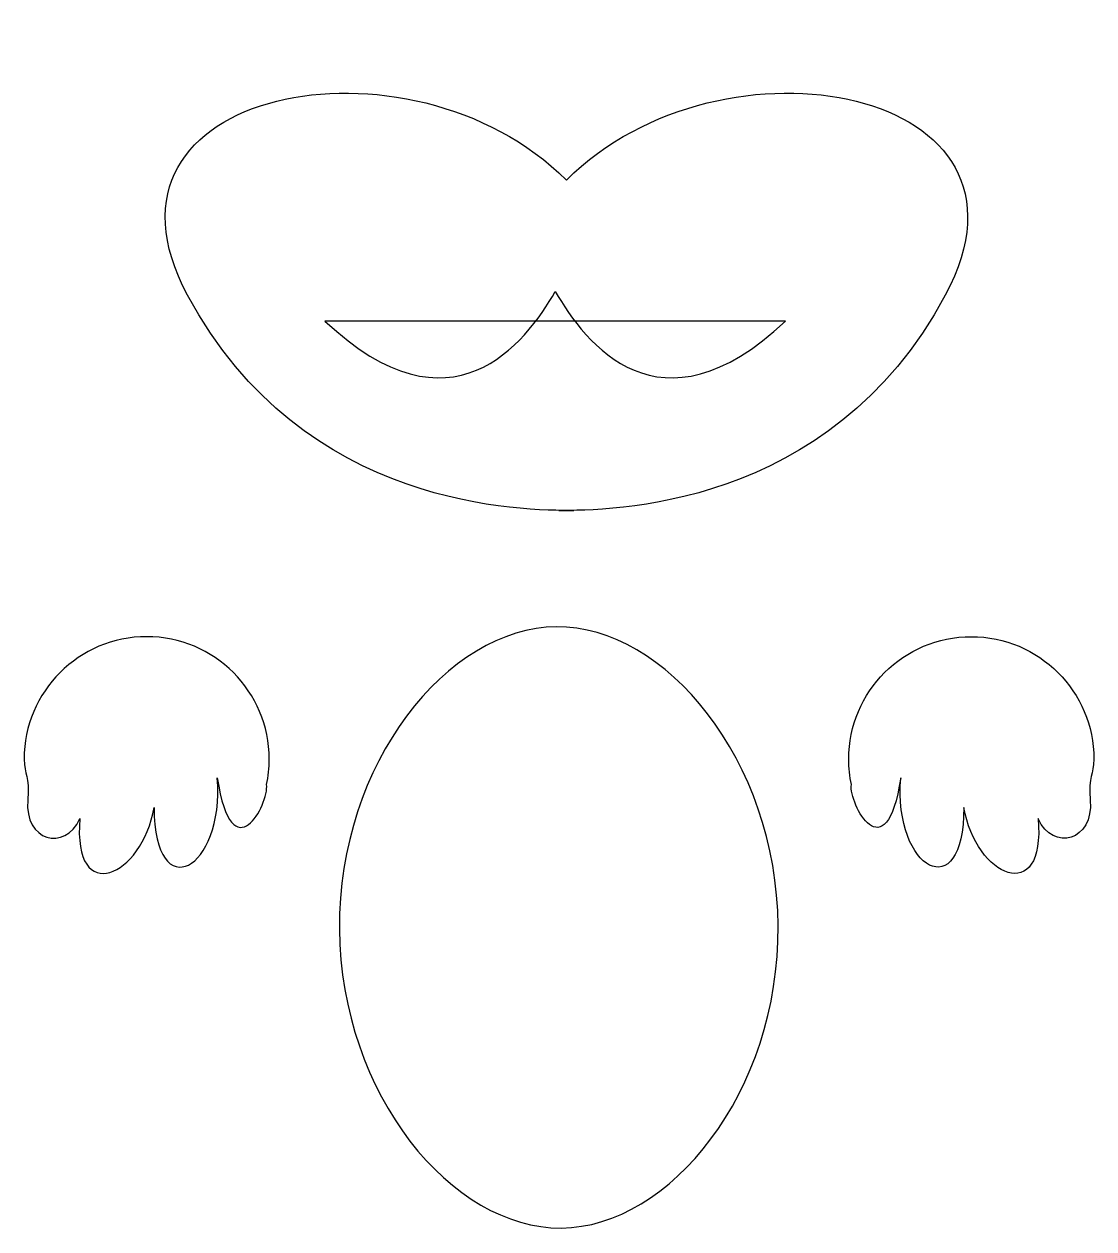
# Model space of a CAD drawing. Header units: centimetres. Extents: x -5.4 to 5.4, y -5.8 to 6.5.
import ezdxf

# ---------------------------------------------------------------- set-up
doc = ezdxf.new("R2010")
doc.units = ezdxf.units.CM
doc.header["$MEASUREMENT"] = 0
doc.layers.add('Camada 1', color=7, linetype='Continuous')

msp = doc.modelspace()

# ---------------------------------------------------------------- linework, layer by layer
at = {"layer": 'Camada 1'}
for points, knots in [([(-0.00008, 1.52826), (0.49125, 1.52826), (2.75225, 1.52019), (3.93091, 3.72049), (3.93091, 3.72049), (5.06483, 5.83721), (1.66306, 6.4798), (0.07553, 4.8923), (0.07553, 4.8923), (-1.51197, 6.4798), (-4.91374, 5.83721), (-3.77982, 3.72049), (-3.77982, 3.72049), (-2.6011, 1.52019), (-0.34021, 1.52826), (0.1512, 1.52826), (0.1512, 1.52826), (0.1512, 1.52826), (-0.00008, 1.52826), (-0.00008, 1.52826)], [0, 0, 0, 0, 0.16666667, 0.16666667, 0.16666667, 0.16666667, 0.33333333, 0.33333333, 0.33333333, 0.33333333, 0.5, 0.5, 0.5, 0.5, 0.66666667, 0.66666667, 0.66666667, 0.66666667, 1, 1, 1, 1]), ([(2.30553, 3.45596), (1.02048, 2.24639), (0.26445, 3.22919), (-0.03783, 3.75838), (-0.03783, 3.75838), (-0.3402, 3.22919), (-1.09614, 2.24639), (-2.38127, 3.45596), (-2.38127, 3.45596), (-2.38127, 3.45596), (2.30553, 3.45596), (2.30553, 3.45596)], [0, 0, 0, 0, 0.25, 0.25, 0.25, 0.25, 0.5, 0.5, 0.5, 0.5, 1, 1, 1, 1]), ([(2.30553, 3.45596), (2.30553, 3.45596), (2.30553, 3.45596), (2.30553, 3.45596), (2.30553, 3.45596), (2.30553, 3.45596), (2.30553, 3.45596), (2.30553, 3.45596)], [0, 0, 0, 0, 0.33333333, 0.33333333, 0.33333333, 0.33333333, 1, 1, 1, 1]), ([(-2.23393, -2.73296), (-2.24721, -1.0428), (-1.1335, 0.33417), (-0.02614, 0.34314), (-0.02614, 0.34314), (1.08111, 0.35166), (2.21647, -1.01126), (2.22964, -2.70153), (2.22964, -2.70153), (2.24295, -4.39169), (1.12926, -5.76869), (0.02193, -5.77744), (0.02193, -5.77744), (-1.08537, -5.78628), (-2.22065, -4.42333), (-2.23393, -2.73296)], [0, 0, 0, 0, 0.2, 0.2, 0.2, 0.2, 0.4, 0.4, 0.4, 0.4, 0.6, 0.6, 0.6, 0.6, 1, 1, 1, 1]), ([(-5.40509, -1.41994), (-5.38223, -1.1688), (-5.4429, -1.16771), (-5.4429, -1.00415), (-5.4429, -1.00415), (-5.4429, -0.31525), (-4.88447, 0.2432), (-4.19557, 0.2432), (-4.19557, 0.2432), (-3.50667, 0.2432), (-2.94824, -0.31523), (-2.94824, -1.00415), (-2.94824, -1.00415), (-2.94824, -1.09294), (-2.95755, -1.17954), (-2.9752, -1.26304), (-2.9752, -1.26304), (-2.94824, -1.45769), (-3.3262, -2.17593), (-3.47738, -1.19314), (-3.47738, -1.19314), (-3.40181, -2.13805), (-4.11992, -2.51611), (-4.11992, -1.49559), (-4.11992, -1.49559), (-4.23824, -2.20108), (-4.95148, -2.51611), (-4.87591, -1.60896), (-4.87591, -1.60896), (-5.02708, -1.94916), (-5.4429, -1.83576), (-5.40509, -1.41994)], [0, 0, 0, 0, 0.11111111, 0.11111111, 0.11111111, 0.11111111, 0.22222222, 0.22222222, 0.22222222, 0.22222222, 0.33333333, 0.33333333, 0.33333333, 0.33333333, 0.44444444, 0.44444444, 0.44444444, 0.44444444, 0.55555556, 0.55555556, 0.55555556, 0.55555556, 0.66666667, 0.66666667, 0.66666667, 0.66666667, 0.77777778, 0.77777778, 0.77777778, 0.77777778, 1, 1, 1, 1]), ([(5.40501, -1.41994), (5.3822, -1.1688), (5.4429, -1.16771), (5.4429, -1.00415), (5.4429, -1.00415), (5.4429, -0.31525), (4.88434, 0.2432), (4.19555, 0.2432), (4.19555, 0.2432), (3.50655, 0.2432), (2.94822, -0.31523), (2.94822, -1.00415), (2.94822, -1.00415), (2.94822, -1.09294), (2.95753, -1.17954), (2.97513, -1.26304), (2.97513, -1.26304), (2.94822, -1.45769), (3.32607, -2.17593), (3.47731, -1.19314), (3.47731, -1.19314), (3.4018, -2.13805), (4.1198, -2.51611), (4.1198, -1.49559), (4.1198, -1.49559), (4.23817, -2.20108), (4.95141, -2.51611), (4.8759, -1.60896), (4.8759, -1.60896), (5.02695, -1.94916), (5.4429, -1.83576), (5.40501, -1.41994)], [0, 0, 0, 0, 0.11111111, 0.11111111, 0.11111111, 0.11111111, 0.22222222, 0.22222222, 0.22222222, 0.22222222, 0.33333333, 0.33333333, 0.33333333, 0.33333333, 0.44444444, 0.44444444, 0.44444444, 0.44444444, 0.55555556, 0.55555556, 0.55555556, 0.55555556, 0.66666667, 0.66666667, 0.66666667, 0.66666667, 0.77777778, 0.77777778, 0.77777778, 0.77777778, 1, 1, 1, 1])]:
    msp.add_open_spline(points, degree=3, knots=knots, dxfattribs=at)

doc.saveas('drawing.dxf')
